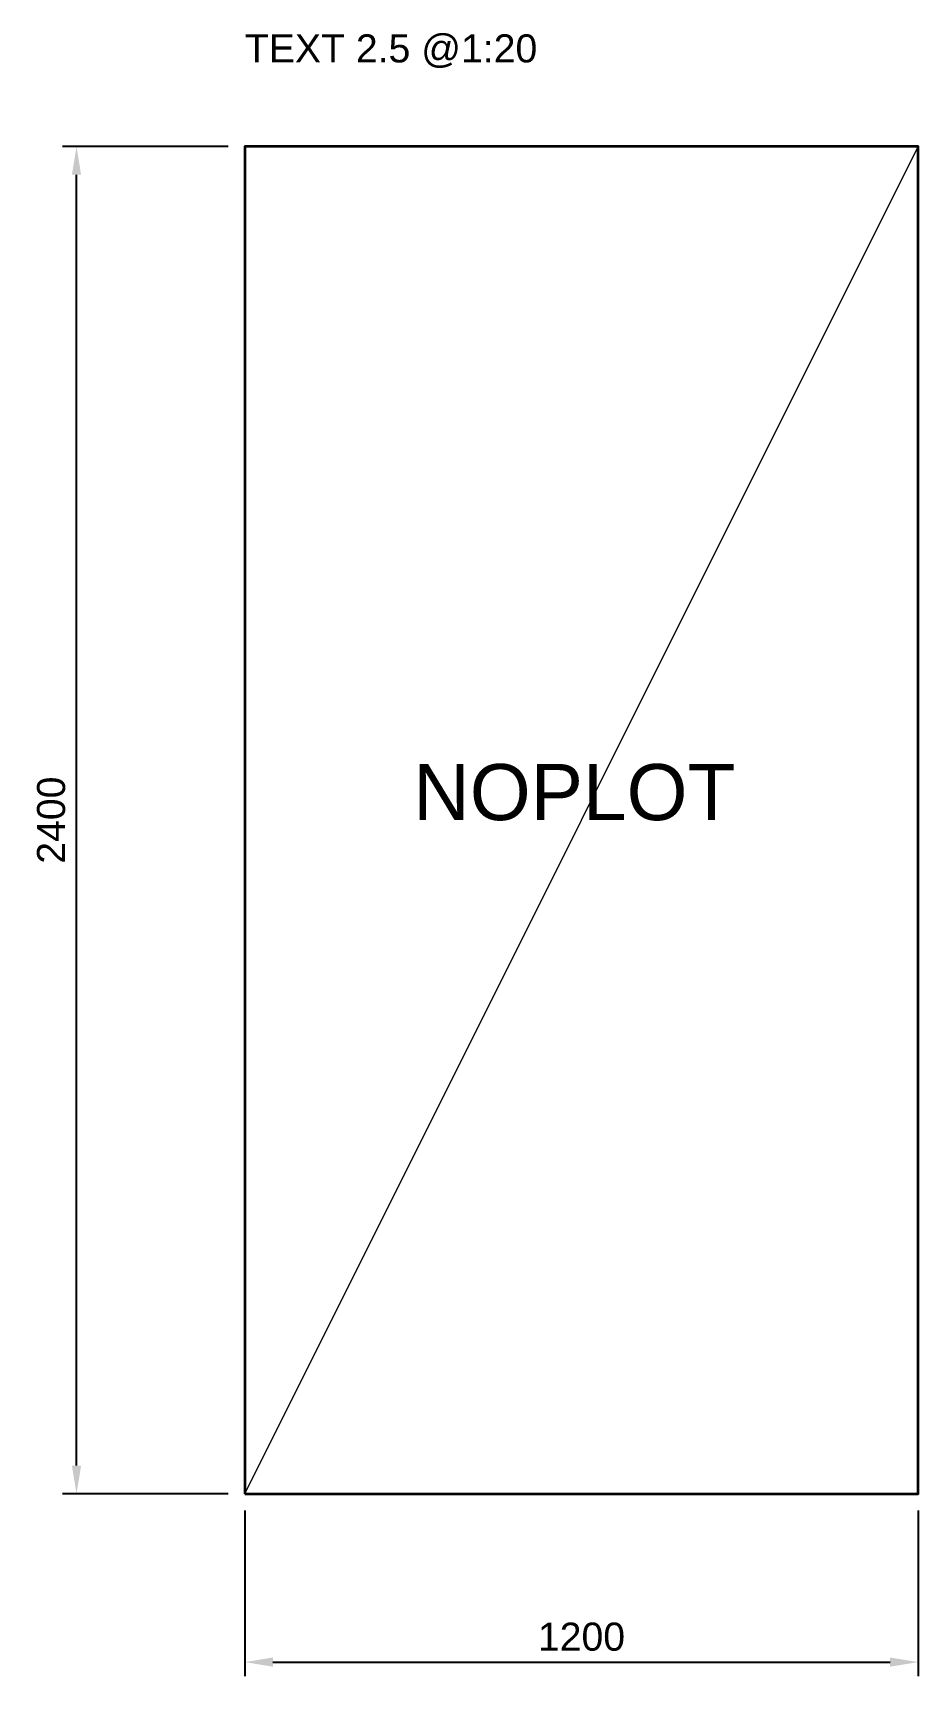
# Model space of a CAD drawing. Header units: millimetres. Extents: x -378 to 5270, y -325 to 2603.
# Drawn here: x -378 to 1200, y -325 to 2603 of the extents above.
import ezdxf

# ---------------------------------------------------------------- set-up
doc = ezdxf.new("R2010")
doc.units = ezdxf.units.MM
doc.layers.add('ASG-CONSTRUCTION', color=6, linetype='Continuous', lineweight=0, plot=False)
doc.layers.add('ASG-NOPLOT', color=6, linetype='Continuous', lineweight=0, plot=False)
for name, color, linetype, lineweight in [('ASG-DIMENSION', 3, 'Continuous', 13), ('ASG-OUTLINE-PRIMARY', 7, 'Continuous', 35), ('ASG-TEXT-NOTE', 7, 'Continuous', 18)]:
    doc.layers.add(name, color=color, linetype=linetype, lineweight=lineweight)
doc.styles.add('ASG-TEXT-ANNO', font='arial.ttf')
doc.styles.add('ASG-TEXT-NOTE', font='arial.ttf')
doc.styles.get("Standard").update_dxf_attribs({"font": 'arial.ttf'})
doc.dimstyles.new('ASG-DIM-FIXED', dxfattribs={"dimtxt": 2.5, "dimasz": 2.5, "dimexe": 1.25, "dimexo": 1.5, "dimgap": 1, "dimtad": 1, "dimdec": 0, "dimdsep": 46, "dimtxsty": 'ASG-TEXT-ANNO', "dimcen": 2.5, "dimclrd": 256, "dimclre": 256, "dimclrt": 256, "dimazin": 2, "dimtfac": 0.7, "dimtdec": 1, "dimtmove": 1, "dimatfit": 3})

msp = doc.modelspace()

# ---------------------------------------------------------------- linework, layer by layer
at = {"layer": 'ASG-CONSTRUCTION'}
msp.add_line((0, 0), (1200, 2400), dxfattribs=at)
at = {"layer": 'ASG-OUTLINE-PRIMARY'}
msp.add_lwpolyline([(0, 0), (1200, 0), (1200, 2400), (0, 2400)], close=True, dxfattribs=at)

# ---------------------------------------------------------------- texts
at = {"layer": 'ASG-NOPLOT'}
msp.add_text('NOPLOT', height=100, dxfattribs=at).set_placement((300, 1200))
at = {"layer": 'ASG-TEXT-NOTE', "style": 'ASG-TEXT-NOTE'}
msp.add_text('TEXT 2.5 @1:20', height=50, dxfattribs=at).set_placement((0, 2550))

# ---------------------------------------------------------------- dimensions: what is measured, and where the dimension line sits
at = {"layer": 'ASG-DIMENSION'}
msp.add_linear_dim(base=(-300, 0), p1=(0, 0), p2=(0, 2400), angle=90, dimstyle='ASG-DIM-FIXED', override={"dimscale": 20}, dxfattribs=at).render()
msp.add_linear_dim(base=(0, -300), p1=(0, 0), p2=(1200, 0), dimstyle='ASG-DIM-FIXED', override={"dimscale": 20}, dxfattribs=at).render()

doc.saveas('drawing.dxf')
